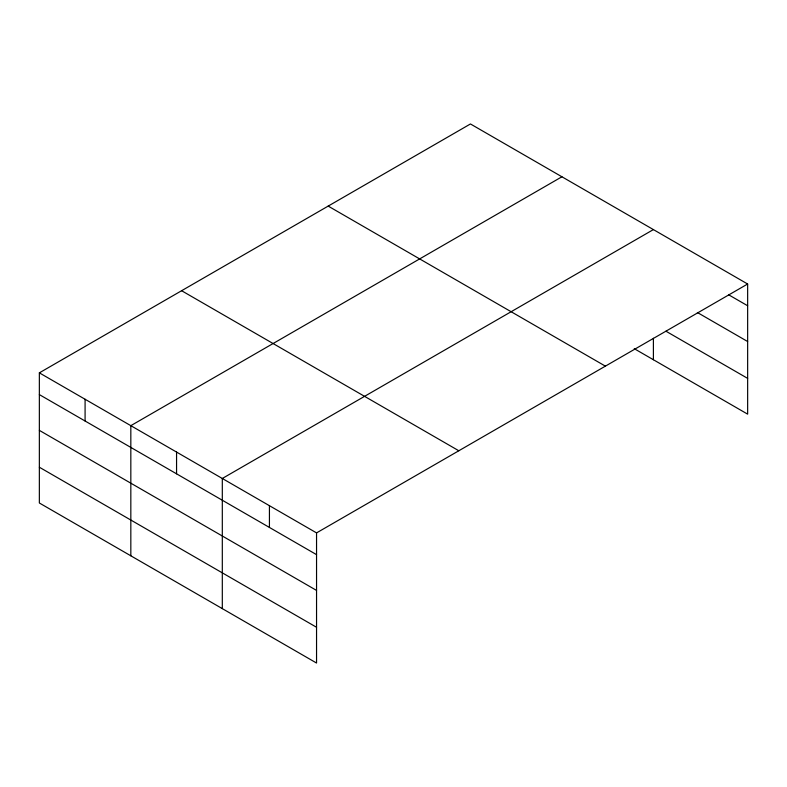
<?xml version="1.0" encoding="UTF-8"?>
<svg xmlns="http://www.w3.org/2000/svg" width="787" height="787" viewBox="0 0 787 787"><rect width="100%" height="100%" fill="white"/><g stroke="black" fill="none" stroke-linecap="round" stroke-linejoin="round"><path stroke-width="1.18" d="M39.35 372.851L316.551 532.897L316.551 663.038L39.35 502.991L39.35 372.851L470.449 123.962L747.65 284.009L747.65 414.149L634.253 348.68M561.918 176.78L130.829 425.669L130.829 555.809M653.397 229.588L222.308 478.476L222.308 608.626M316.551 532.897L747.65 284.009M728.801 294.879L747.65 305.759M697.38 312.508L747.65 341.528M665.969 331.219L747.65 378.38M328.179 206.096L605.39 366.142M181.61 290.718L458.821 450.764M39.35 394.602L316.551 554.648M39.35 430.371L316.551 590.417M39.35 467.222L316.551 627.269M653.397 338.272L653.397 359.728M269.429 505.687L269.429 527.438M176.563 452.072L176.563 473.823M85.085 399.255L85.085 421.015"/></g></svg>
